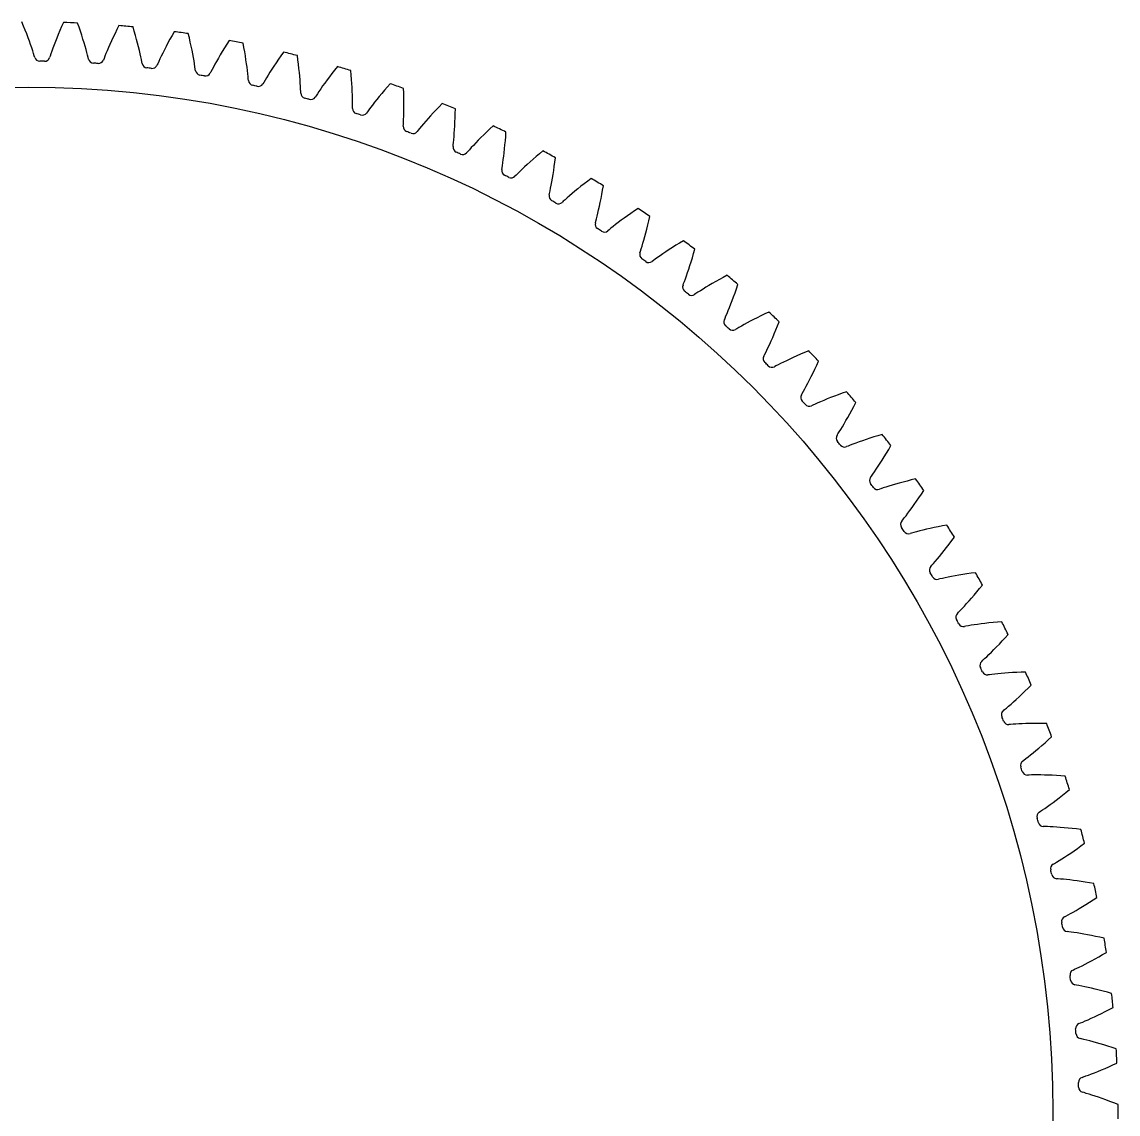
# Model space of a CAD drawing. Header units: millimetres. Extents: x -78 to 78, y -78 to 78.
# Drawn here: x -0.5 to 78.1, y -0.2 to 78.1 of the extents above; entities that cross this region are included whole.
import ezdxf

# ---------------------------------------------------------------- set-up
doc = ezdxf.new("R2010")
doc.units = ezdxf.units.MM

msp = doc.modelspace()

# ---------------------------------------------------------------- linework, layer by layer
at = {"layer": 'bore'}
msp.add_circle((0, 0), 73.4375, dxfattribs=at)
at = {"layer": 'thin_ring_external'}
for p, q in [((-0.367141, 77.827668), (-0.489249, 78.123468)), ((2.484256, 78.085492), (2.354633, 77.792907)), ((3.607265, 77.744892), (3.500419, 78.046542)), ((6.468107, 77.856787), (6.323714, 77.571202)), ((-0.252205, 77.540431), (-0.367141, 77.827668)), ((-0.144437, 77.262462), (-0.252205, 77.540431)), ((-0.043859, 76.994604), (-0.144437, 77.262462)), ((2.117567, 77.233574), (2.010181, 76.968371)), ((2.232398, 77.5087), (2.117567, 77.233574)), ((2.354633, 77.792907), (2.232398, 77.5087)), ((3.707385, 77.452162), (3.607265, 77.744892)), ((3.800819, 77.169053), (3.707385, 77.452162)), ((3.887588, 76.896409), (3.800819, 77.169053)), ((6.187127, 77.293606), (6.058397, 77.024703)), ((6.323714, 77.571202), (6.187127, 77.293606)), ((7.572259, 77.45929), (7.480956, 77.766001)), ((7.657302, 77.161829), (7.572259, 77.45929)), ((7.736159, 76.874318), (7.657302, 77.161829)), ((10.276297, 77.147122), (10.125713, 76.876863)), ((10.435084, 77.424961), (10.276297, 77.147122)), ((11.517499, 76.971604), (11.441976, 77.282578)), ((0.04947, 76.737894), (-0.043859, 76.994604)), ((0.135437, 76.493652), (0.04947, 76.737894)), ((0.213829, 76.263631), (0.135437, 76.493652)), ((0.284261, 76.05031), (0.213829, 76.263631)), ((1.81815, 76.472161), (1.733909, 76.244217)), ((1.910326, 76.714128), (1.81815, 76.472161)), ((2.010181, 76.968371), (1.910326, 76.714128)), ((3.967688, 76.635268), (3.887588, 76.896409)), ((4.041071, 76.386955), (3.967688, 76.635268)), ((4.107616, 76.153231), (4.041071, 76.386955)), ((5.720492, 76.279572), (5.624722, 76.056226)), ((5.824903, 76.516517), (5.720492, 76.279572)), ((5.93761, 76.765329), (5.824903, 76.516517)), ((6.058397, 77.024703), (5.93761, 76.765329)), ((7.808893, 76.597599), (7.736159, 76.874318)), ((7.875555, 76.332709), (7.808893, 76.597599)), ((7.936163, 76.080973), (7.875555, 76.332709)), ((9.849548, 76.362015), (9.724284, 76.119282)), ((9.983421, 76.614883), (9.849548, 76.362015)), ((10.125713, 76.876863), (9.983421, 76.614883)), ((11.587243, 76.670189), (11.517499, 76.971604)), ((11.651315, 76.379027), (11.587243, 76.670189)), ((11.709826, 76.098955), (11.651315, 76.379027)), ((14.037883, 76.259556), (13.8824, 76.005184)), ((14.20207, 76.521774), (14.037883, 76.259556)), ((14.374836, 76.791143), (14.20207, 76.521774)), ((15.432691, 76.283109), (15.373145, 76.597533)), ((15.486953, 75.978526), (15.432691, 76.283109)), ((0.345989, 75.857556), (0.284261, 76.05031)), ((0.397353, 75.692584), (0.345989, 75.857556)), ((0.433586, 75.579739), (0.397353, 75.692584)), ((1.535862, 75.678043), (1.496758, 75.56616)), ((1.591421, 75.84165), (1.535862, 75.678043)), ((1.658052, 76.032765), (1.591421, 75.84165)), ((1.733909, 76.244217), (1.658052, 76.032765)), ((4.167064, 75.936592), (4.107616, 76.153231)), ((4.21887, 75.740938), (4.167064, 75.936592)), ((4.261743, 75.573558), (4.21887, 75.740938)), ((4.292167, 75.45901), (4.261743, 75.573558)), ((5.398024, 75.500904), (5.353259, 75.391163)), ((5.461865, 75.66146), (5.398024, 75.500904)), ((5.538168, 75.848923), (5.461865, 75.66146)), ((5.624722, 76.056226), (5.538168, 75.848923)), ((7.990687, 75.844156), (7.936163, 76.080973)), ((8.038996, 75.624764), (7.990687, 75.844156)), ((8.080744, 75.42672), (8.038996, 75.624764)), ((9.500861, 75.669814), (9.403835, 75.4672)), ((9.607911, 75.887978), (9.500861, 75.669814)), ((9.724284, 76.119282), (9.607911, 75.887978)), ((11.762875, 75.831007), (11.709826, 76.098955)), ((11.810551, 75.576504), (11.762875, 75.831007)), ((11.852912, 75.337212), (11.810551, 75.576504)), ((13.598295, 75.523461), (13.470263, 75.298401)), ((13.73579, 75.759482), (13.598295, 75.523461)), ((13.8824, 76.005184), (13.73579, 75.759482)), ((15.536076, 75.684472), (15.486953, 75.978526)), ((15.580209, 75.401778), (15.536076, 75.684472)), ((18.090791, 75.69679), (17.91343, 75.443298)), ((18.277086, 75.956986), (18.090791, 75.69679)), ((19.307621, 75.3956), (19.264207, 75.712654)), ((8.115014, 75.25737), (8.080744, 75.42672)), ((8.13955, 75.141417), (8.115014, 75.25737)), ((9.246104, 75.126791), (9.195793, 75.019479)), ((9.31806, 75.283878), (9.246104, 75.126791)), ((9.403835, 75.4672), (9.31806, 75.283878)), ((11.889955, 75.11564), (11.852912, 75.337212)), ((11.921536, 74.915723), (11.889955, 75.11564)), ((11.947115, 74.744843), (11.921536, 74.915723)), ((11.965698, 74.62779), (11.947115, 74.744843)), ((13.149944, 74.709889), (13.070061, 74.556681)), ((13.244968, 74.888592), (13.149944, 74.709889)), ((13.352214, 75.085987), (13.244968, 74.888592)), ((13.470263, 75.298401), (13.352214, 75.085987)), ((15.619507, 75.13147), (15.580209, 75.401778)), ((15.654126, 74.874865), (15.619507, 75.13147)), ((15.684213, 74.633722), (15.654126, 74.874865)), ((17.436829, 74.730608), (17.297473, 74.512379)), ((17.586196, 74.9593), (17.436829, 74.730608)), ((17.745161, 75.197196), (17.586196, 74.9593)), ((17.91343, 75.443298), (17.745161, 75.197196)), ((19.34626, 75.088643), (19.307621, 75.3956)), ((19.380304, 74.792465), (19.34626, 75.088643)), ((19.409945, 74.507886), (19.380304, 74.792465)), ((22.131654, 74.924666), (21.932316, 74.674321)), ((13.070061, 74.556681), (13.014337, 74.452078)), ((15.709894, 74.410548), (15.684213, 74.633722)), ((15.731226, 74.209279), (15.709894, 74.410548)), ((15.748046, 74.037316), (15.731226, 74.209279)), ((15.760628, 73.919466), (15.748046, 74.037316)), ((16.947522, 73.94099), (16.85992, 73.792061)), ((17.051547, 74.114608), (16.947522, 73.94099)), ((17.168732, 74.30627), (17.051547, 74.114608)), ((17.297473, 74.512379), (17.168732, 74.30627)), ((19.43539, 74.235924), (19.409945, 74.507886)), ((19.456861, 73.977886), (19.43539, 74.235924)), ((19.474596, 73.735522), (19.456861, 73.977886)), ((21.390723, 73.963558), (21.229873, 73.742792)), ((21.561627, 74.193027), (21.390723, 73.963558)), ((21.742242, 74.430216), (21.561627, 74.193027)), ((21.932316, 74.674321), (21.742242, 74.430216)), ((23.132179, 74.311392), (23.105011, 74.630249)), ((23.155094, 74.002863), (23.132179, 74.311392)), ((23.173971, 73.705333), (23.155094, 74.002863)), ((16.85992, 73.792061), (16.798928, 73.69044)), ((19.488848, 73.511327), (19.474596, 73.735522)), ((19.499876, 73.309231), (19.488848, 73.511327)), ((19.507893, 73.136634), (19.499876, 73.309231)), ((19.514441, 73.018295), (19.507893, 73.136634)), ((20.81364, 73.147268), (20.700886, 72.979188)), ((20.940458, 73.332696), (20.81364, 73.147268)), ((21.079555, 73.531962), (20.940458, 73.332696)), ((21.229873, 73.742792), (21.079555, 73.531962)), ((23.189043, 73.419611), (23.173971, 73.705333)), ((23.200568, 73.146705), (23.189043, 73.419611)), ((23.208835, 72.887908), (23.200568, 73.146705)), ((25.514332, 73.222954), (25.321841, 72.995297)), ((25.716621, 73.457035), (25.514332, 73.222954)), ((25.928482, 73.696875), (25.716621, 73.457035)), ((26.896389, 73.033314), (26.885537, 73.353143)), ((20.605794, 72.834926), (20.539692, 72.736552)), ((20.700886, 72.979188), (20.605794, 72.834926)), ((23.214172, 72.644954), (23.208835, 72.887908)), ((23.216958, 72.420324), (23.214172, 72.644954)), ((23.217652, 72.217928), (23.216958, 72.420324)), ((24.806644, 72.359709), (24.657554, 72.167805)), ((24.967531, 72.562588), (24.806644, 72.359709)), ((25.139443, 72.774854), (24.967531, 72.562588)), ((25.321841, 72.995297), (25.139443, 72.774854)), ((26.90352, 72.724018), (26.896389, 73.033314)), ((26.90718, 72.425911), (26.90352, 72.724018)), ((26.907643, 72.139793), (26.90718, 72.425911)), ((23.216846, 72.045147), (23.217652, 72.217928)), ((23.217343, 71.926628), (23.216846, 72.045147)), ((24.297909, 71.687772), (24.226871, 71.592902)), ((24.400244, 71.826991), (24.297909, 71.687772)), ((24.521432, 71.989095), (24.400244, 71.826991)), ((24.657554, 72.167805), (24.521432, 71.989095)), ((26.893185, 71.364863), (26.900261, 71.607773)), ((26.900261, 71.607773), (26.905219, 71.866655)), ((26.905219, 71.866655), (26.907643, 72.139793)), ((29.015993, 71.60713), (28.822577, 71.396289)), ((29.219857, 71.824662), (29.015993, 71.60713)), ((29.433835, 72.048109), (29.219857, 71.824662)), ((29.657666, 72.276818), (29.433835, 72.048109)), ((30.581758, 71.255444), (30.590428, 71.564701)), ((30.590428, 71.564701), (30.595921, 71.884666)), ((26.859674, 70.647313), (26.865229, 70.765702)), ((26.865229, 70.765702), (26.874856, 70.938217)), ((26.874856, 70.938217), (26.884498, 71.140384)), ((26.884498, 71.140384), (26.893185, 71.364863)), ((28.31032, 70.814637), (28.165252, 70.64311)), ((28.469015, 70.998678), (28.31032, 70.814637)), ((28.640051, 71.193078), (28.469015, 70.998678)), ((28.822577, 71.396289), (28.640051, 71.193078)), ((30.556044, 70.671771), (30.570191, 70.957539)), ((30.570191, 70.957539), (30.581758, 71.255444)), ((27.926634, 70.353594), (27.850844, 70.262475)), ((28.035944, 70.487406), (27.926634, 70.353594)), ((28.165252, 70.64311), (28.035944, 70.487406)), ((30.502037, 69.89859), (30.521506, 70.140821)), ((30.521506, 70.140821), (30.539676, 70.399112)), ((30.539676, 70.399112), (30.556044, 70.671771)), ((32.634446, 70.032149), (32.430517, 69.831458)), ((32.849152, 70.238987), (32.634446, 70.032149)), ((33.07426, 70.451217), (32.849152, 70.238987)), ((33.309477, 70.668199), (33.07426, 70.451217)), ((34.204661, 69.909383), (34.226484, 70.228651)), ((30.431931, 69.183686), (30.443524, 69.301638)), ((30.443524, 69.301638), (30.461947, 69.473436)), ((30.461947, 69.473436), (30.481899, 69.674847)), ((30.481899, 69.674847), (30.502037, 69.89859)), ((31.889228, 69.276722), (31.735591, 69.112826)), ((32.057113, 69.45242), (31.889228, 69.276722)), ((32.237853, 69.637832), (32.057113, 69.45242)), ((32.430517, 69.831458), (32.237853, 69.637832)), ((34.124728, 69.019374), (34.153448, 69.304047)), ((34.153448, 69.304047), (34.180211, 69.600972)), ((34.180211, 69.600972), (34.204661, 69.909383)), ((31.482502, 68.835871), (31.402158, 68.748741)), ((31.598501, 68.963927), (31.482502, 68.835871)), ((31.735591, 69.112826), (31.598501, 68.963927)), ((34.031312, 68.249959), (34.063125, 68.49088)), ((34.063125, 68.49088), (34.09446, 68.747907)), ((34.09446, 68.747907), (34.124728, 69.019374)), ((36.392746, 68.470067), (36.167759, 68.274462)), ((36.628397, 68.670526), (36.392746, 68.470067)), ((36.874387, 68.875215), (36.628397, 68.670526)), ((33.924794, 67.539568), (33.942395, 67.656773)), ((33.942395, 67.656773), (33.969566, 67.827407)), ((33.969566, 67.827407), (33.999776, 68.027536)), ((33.999776, 68.027536), (34.031312, 68.249959)), ((35.561579, 67.724968), (35.384941, 67.558071)), ((35.751549, 67.90091), (35.561579, 67.724968)), ((35.953849, 68.084446), (35.751549, 67.90091)), ((36.167759, 68.274462), (35.953849, 68.084446)), ((37.647603, 67.469749), (37.689491, 67.76492)), ((37.689491, 67.76492), (37.729657, 68.07168)), ((37.729657, 68.07168), (37.767754, 68.389417)), ((34.956235, 67.138564), (34.871547, 67.055649)), ((35.078622, 67.26053), (34.956235, 67.138564)), ((35.223135, 67.402234), (35.078622, 67.26053)), ((35.384941, 67.558071), (35.223135, 67.402234)), ((37.515876, 66.662254), (37.560294, 66.917346)), ((37.560294, 66.917346), (37.604384, 67.186913)), ((37.604384, 67.186913), (37.647603, 67.469749)), ((40.343095, 66.902543), (40.086975, 66.710682)), ((37.388563, 66.004424), (37.428951, 66.202749)), ((37.428951, 66.202749), (37.471803, 66.423272)), ((37.471803, 66.423272), (37.515876, 66.662254)), ((39.383381, 66.159809), (39.171974, 65.986842)), ((39.606715, 66.338655), (39.383381, 66.159809)), ((39.841396, 66.522517), (39.606715, 66.338655)), ((40.086975, 66.710682), (39.841396, 66.522517)), ((41.100445, 65.752077), (41.156222, 66.056386)), ((41.156222, 66.056386), (41.210493, 66.371763)), ((37.329152, 65.719246), (37.352714, 65.8354)), ((37.352714, 65.8354), (37.388563, 66.004424)), ((38.338772, 65.266099), (38.249961, 65.187617)), ((38.467226, 65.381657), (38.338772, 65.266099)), ((38.618787, 65.515797), (38.467226, 65.381657)), ((38.788339, 65.66317), (38.618787, 65.515797)), ((38.973268, 65.820829), (38.788339, 65.66317)), ((39.171974, 65.986842), (38.973268, 65.820829)), ((40.985935, 65.179169), (41.043539, 65.459429)), ((41.043539, 65.459429), (41.100445, 65.752077)), ((40.814535, 64.423294), (40.870753, 64.659714)), ((40.870753, 64.659714), (40.928138, 64.912205)), ((40.928138, 64.912205), (40.985935, 65.179169)), ((43.440971, 64.576797), (43.186105, 64.401417)), ((43.706554, 64.75533), (43.440971, 64.576797)), ((40.636122, 63.727471), (40.665584, 63.84227)), ((40.665584, 63.84227), (40.710016, 64.009243)), ((40.710016, 64.009243), (40.760479, 64.205247)), ((40.760479, 64.205247), (40.814535, 64.423294)), ((42.28328, 63.744971), (42.090542, 63.59696)), ((42.490204, 63.900621), (42.28328, 63.744971)), ((42.710167, 64.062568), (42.490204, 63.900621)), ((42.942341, 64.229777), (42.710167, 64.062568)), ((43.186105, 64.401417), (42.942341, 64.229777)), ((44.404172, 63.567694), (44.475414, 63.868758)), ((44.475414, 63.868758), (44.545717, 64.180953)), ((41.621287, 63.223363), (41.528584, 63.149518)), ((41.755474, 63.332211), (41.621287, 63.223363)), ((41.913686, 63.458438), (41.755474, 63.332211)), ((42.090542, 63.59696), (41.913686, 63.458438)), ((44.189206, 62.737716), (44.260559, 63.00138)), ((44.260559, 63.00138), (44.332397, 63.278334)), ((44.332397, 63.278334), (44.404172, 63.567694)), ((43.985668, 62.040241), (44.050787, 62.255243)), ((44.050787, 62.255243), (44.119003, 62.488484)), ((44.119003, 62.488484), (44.189206, 62.737716)), ((46.418145, 62.112301), (46.165936, 61.953332)), ((46.681635, 62.274438), (46.418145, 62.112301)), ((46.955987, 62.439178), (46.681635, 62.274438)), ((43.837077, 61.569437), (43.872362, 61.682582)), ((43.872362, 61.682582), (43.925262, 61.847069)), ((43.925262, 61.847069), (43.985668, 62.040241)), ((45.282936, 61.364833), (45.099238, 61.235522)), ((45.48298, 61.50281), (45.282936, 61.364833)), ((45.697582, 61.647692), (45.48298, 61.50281)), ((45.925527, 61.798196), (45.697582, 61.647692)), ((46.165936, 61.953332), (45.925527, 61.798196)), ((47.592053, 61.21747), (47.678575, 61.514504)), ((47.678575, 61.514504), (47.764728, 61.822701)), ((44.795217, 61.015684), (44.698865, 60.946668)), ((44.934787, 61.117538), (44.795217, 61.015684)), ((45.099238, 61.235522), (44.934787, 61.117538)), ((47.334988, 60.399551), (47.419711, 60.659228)), ((47.419711, 60.659228), (47.505597, 60.932152)), ((47.505597, 60.932152), (47.592053, 61.21747)), ((47.096102, 59.713378), (47.172115, 59.924775)), ((47.172115, 59.924775), (47.252152, 60.154229)), ((47.252152, 60.154229), (47.334988, 60.399551)), ((49.800511, 59.809613), (49.529087, 59.661141)), ((50.082917, 59.960129), (49.800511, 59.809613)), ((46.923666, 59.250776), (46.964683, 59.361972)), ((46.964683, 59.361972), (47.025912, 59.523543)), ((47.025912, 59.523543), (47.096102, 59.713378)), ((48.357192, 58.972613), (48.167131, 58.85285)), ((48.56402, 59.100195), (48.357192, 58.972613)), ((48.785739, 59.23393), (48.56402, 59.100195)), ((49.021072, 59.372599), (48.785739, 59.23393)), ((49.269089, 59.515257), (49.021072, 59.372599)), ((49.529087, 59.661141), (49.269089, 59.515257)), ((50.655772, 58.707537), (50.757348, 58.999765)), ((50.757348, 58.999765), (50.859125, 59.303162)), ((47.852281, 58.648822), (47.752531, 58.584816)), ((47.99687, 58.743417), (47.852281, 58.648822)), ((48.167131, 58.85285), (47.99687, 58.743417)), ((50.455151, 58.158823), (50.554861, 58.427006)), ((50.554861, 58.427006), (50.655772, 58.707537)), ((50.083669, 57.230731), (50.170376, 57.43797)), ((50.170376, 57.43797), (50.262024, 57.663039)), ((50.262024, 57.663039), (50.35728, 57.90381)), ((50.35728, 57.90381), (50.455151, 58.158823)), ((49.887836, 56.777537), (49.934477, 56.886493)), ((49.934477, 56.886493), (50.003877, 57.044727)), ((50.003877, 57.044727), (50.083669, 57.230731)), ((51.746621, 56.665634), (51.518362, 56.543395)), ((51.988727, 56.792106), (51.746621, 56.665634)), ((52.243705, 56.921914), (51.988727, 56.792106)), ((52.510812, 57.054331), (52.243705, 56.921914)), ((52.789463, 57.188751), (52.510812, 57.054331)), ((53.079186, 57.324651), (52.789463, 57.188751)), ((53.703701, 56.331103), (53.820837, 56.628907)), ((50.784504, 56.128952), (50.681616, 56.070123)), ((50.933735, 56.216041), (50.784504, 56.128952)), ((51.109361, 56.316637), (50.933735, 56.216041)), ((51.305289, 56.426539), (51.109361, 56.316637)), ((51.518362, 56.543395), (51.305289, 56.426539)), ((53.472233, 55.76943), (53.587336, 56.044442)), ((53.587336, 56.044442), (53.703701, 56.331103)), ((53.14077, 55.021412), (53.248194, 55.257006)), ((53.248194, 55.257006), (53.358959, 55.506688)), ((53.358959, 55.506688), (53.472233, 55.76943)), ((52.721855, 54.156171), (52.773999, 54.262604)), ((52.773999, 54.262604), (52.851388, 54.417087)), ((52.851388, 54.417087), (52.940573, 54.598775)), ((52.940573, 54.598775), (53.037748, 54.801317)), ((53.037748, 54.801317), (53.14077, 55.021412)), ((55.355543, 54.298674), (55.082023, 54.180068)), ((55.640694, 54.41869), (55.355543, 54.298674)), ((55.936978, 54.539619), (55.640694, 54.41869)), ((53.584236, 53.462648), (53.478478, 53.40915)), ((53.737719, 53.542003), (53.584236, 53.462648)), ((53.918253, 53.633501), (53.737719, 53.542003)), ((54.119537, 53.733256), (53.918253, 53.633501)), ((54.338299, 53.839079), (54.119537, 53.733256)), ((54.572501, 53.949504), (54.338299, 53.839079)), ((54.820749, 54.063448), (54.572501, 53.949504)), ((55.082023, 54.180068), (54.820749, 54.063448)), ((56.379097, 53.235134), (56.509947, 53.515479)), ((56.509947, 53.515479), (56.642136, 53.806914)), ((56.000191, 52.466041), (56.12356, 52.709743)), ((56.12356, 52.709743), (56.250101, 52.966358)), ((56.250101, 52.966358), (56.379097, 53.235134)), ((55.65936, 51.824377), (55.766751, 52.021693)), ((55.766751, 52.021693), (55.880876, 52.23624)), ((55.880876, 52.23624), (56.000191, 52.466041)), ((55.418329, 51.393518), (55.475839, 51.49715)), ((55.475839, 51.49715), (55.561015, 51.64748)), ((55.561015, 51.64748), (55.65936, 51.824377)), ((57.509751, 51.193746), (57.256008, 51.092625)), ((57.776638, 51.296872), (57.509751, 51.193746)), ((58.055857, 51.401358), (57.776638, 51.296872)), ((58.346765, 51.506657), (58.055857, 51.401358)), ((58.648837, 51.6123), (58.346765, 51.506657)), ((56.244173, 50.656866), (56.135821, 50.608838)), ((56.401508, 50.728281), (56.244173, 50.656866)), ((56.586478, 50.810441), (56.401508, 50.728281)), ((56.792593, 50.899788), (56.586478, 50.810441)), ((57.016473, 50.994303), (56.792593, 50.899788)), ((57.256008, 51.092625), (57.016473, 50.994303)), ((59.023772, 50.286942), (59.168765, 50.56024)), ((59.168765, 50.56024), (59.315663, 50.844545)), ((58.475196, 49.31479), (58.606089, 49.5382)), ((58.606089, 49.5382), (58.741741, 49.775284)), ((58.741741, 49.775284), (58.88122, 50.025103)), ((58.88122, 50.025103), (59.023772, 50.286942)), ((58.032949, 48.597345), (58.12569, 48.74313)), ((58.12569, 48.74313), (58.232939, 48.914775)), ((58.232939, 48.914775), (58.350265, 49.10635)), ((58.350265, 49.10635), (58.475196, 49.31479)), ((57.970222, 48.496785), (58.032949, 48.597345)), ((59.545897, 48.016489), (59.317484, 47.933529)), ((59.790141, 48.102452), (59.545897, 48.016489)), ((60.048715, 48.190484), (59.790141, 48.102452)), ((60.32052, 48.279849), (60.048715, 48.190484)), ((60.60471, 48.369941), (60.32052, 48.279849)), ((60.900615, 48.460249), (60.60471, 48.369941)), ((61.207688, 48.550331), (60.900615, 48.460249)), ((58.757376, 47.718926), (58.646713, 47.676493)), ((58.918151, 47.782215), (58.757376, 47.718926)), ((59.107075, 47.854823), (58.918151, 47.782215)), ((59.317484, 47.933529), (59.107075, 47.854823)), ((61.358724, 46.953338), (61.51446, 47.207556)), ((61.51446, 47.207556), (61.673219, 47.473095)), ((61.673219, 47.473095), (61.834442, 47.749528)), ((60.916961, 46.264684), (61.05909, 46.481118)), ((61.05909, 46.481118), (61.206671, 46.710967)), ((61.206671, 46.710967), (61.358724, 46.953338)), ((60.438658, 45.570756), (60.538721, 45.711616)), ((60.538721, 45.711616), (60.654595, 45.87756)), ((60.654595, 45.87756), (60.78155, 46.062894)), ((60.78155, 46.062894), (60.916961, 46.264684)), ((60.370878, 45.47353), (60.438658, 45.570756)), ((61.687622, 44.842216), (61.473469, 44.774357)), ((61.919974, 44.913406), (61.687622, 44.842216)), ((62.168288, 44.986785), (61.919974, 44.913406)), ((62.43102, 45.061499), (62.168288, 44.986785)), ((62.707033, 45.136869), (62.43102, 45.061499)), ((62.995453, 45.212333), (62.707033, 45.136869)), ((63.295583, 45.287414), (62.995453, 45.212333)), ((63.606854, 45.361699), (63.295583, 45.287414)), ((61.117287, 44.656493), (61.004601, 44.619766)), ((61.281084, 44.71149), (61.117287, 44.656493)), ((61.473469, 44.774357), (61.281084, 44.71149)), ((63.844663, 44.005012), (64.016774, 44.262098)), ((64.016774, 44.262098), (64.191902, 44.529938)), ((63.199801, 43.093878), (63.352796, 43.302773)), ((63.352796, 43.302773), (63.51192, 43.524786)), ((63.51192, 43.524786), (63.676151, 43.759077)), ((63.676151, 43.759077), (63.844663, 44.005012)), ((62.686689, 42.425278), (62.793814, 42.560844)), ((62.793814, 42.560844), (62.91801, 42.720655)), ((62.91801, 42.720655), (63.054263, 42.899266)), ((63.054263, 42.899266), (63.199801, 43.093878)), ((62.614033, 42.33164), (62.686689, 42.425278)), ((64.132508, 41.693148), (63.896824, 41.633915)), ((64.384245, 41.753753), (64.132508, 41.693148)), ((64.650449, 41.814954), (64.384245, 41.753753)), ((64.929951, 41.876132), (64.650449, 41.814954)), ((65.221848, 41.936771), (64.929951, 41.876132)), ((65.52542, 41.996429), (65.221848, 41.936771)), ((65.840078, 42.054723), (65.52542, 41.996429)), ((63.31775, 41.477556), (63.203336, 41.446631)), ((63.484142, 41.524117), (63.31775, 41.477556)), ((63.679486, 41.577079), (63.484142, 41.524117)), ((63.896824, 41.633915), (63.679486, 41.577079)), ((66.008304, 40.687664), (66.193317, 40.935626)), ((66.193317, 40.935626), (66.381892, 41.194175)), ((65.481221, 40.011455), (65.651474, 40.225054)), ((65.651474, 40.225054), (65.827453, 40.450654)), ((65.827453, 40.450654), (66.008304, 40.687664)), ((64.885085, 39.299037), (65.017279, 39.452298)), ((65.017279, 39.452298), (65.162474, 39.623718)), ((65.162474, 39.623718), (65.317759, 39.810645)), ((65.317759, 39.810645), (65.481221, 40.011455)), ((64.693836, 39.079311), (64.771177, 39.169117)), ((64.771177, 39.169117), (64.885085, 39.299037)), ((67.278086, 38.5518), (66.983474, 38.506145)), ((67.584308, 38.59588), (67.278086, 38.5518)), ((67.901533, 38.638032), (67.584308, 38.59588)), ((65.353024, 38.190409), (65.237181, 38.165366)), ((65.521576, 38.228414), (65.353024, 38.190409)), ((65.71937, 38.271332), (65.521576, 38.228414)), ((65.939327, 38.316997), (65.71937, 38.271332)), ((66.177727, 38.364118), (65.939327, 38.316997)), ((66.432231, 38.41179), (66.177727, 38.364118)), ((66.701213, 38.459319), (66.432231, 38.41179)), ((66.983474, 38.506145), (66.701213, 38.459319)), ((68.197169, 37.502357), (68.3987, 37.750941)), ((67.619751, 36.820379), (67.807019, 37.036699)), ((67.807019, 37.036699), (67.999736, 37.264166)), ((67.999736, 37.264166), (68.197169, 37.502357)), ((66.946926, 36.081014), (67.100684, 36.244796)), ((67.100684, 36.244796), (67.265311, 36.423551)), ((67.265311, 36.423551), (67.438813, 36.615753)), ((67.438813, 36.615753), (67.619751, 36.820379)), ((66.604859, 35.725028), (66.686685, 35.810768)), ((66.686685, 35.810768), (66.807078, 35.934702)), ((66.807078, 35.934702), (66.946926, 36.081014)), ((67.2178, 34.803628), (67.100829, 34.784532)), ((67.388073, 34.832976), (67.2178, 34.803628)), ((67.5878, 34.865739), (67.388073, 34.832976)), ((67.809801, 34.900113), (67.5878, 34.865739)), ((68.050297, 34.935), (67.809801, 34.900113)), ((68.306902, 34.969614), (68.050297, 34.935)), ((68.577961, 35.003347), (68.306902, 34.969614)), ((68.862244, 35.0357), (68.577961, 35.003347)), ((69.158803, 35.066253), (68.862244, 35.0357)), ((69.466877, 35.094639), (69.158803, 35.066253)), ((69.78584, 35.120538), (69.466877, 35.094639)), ((69.813765, 33.74345), (70.023102, 33.97125)), ((70.023102, 33.97125), (70.237063, 34.209218)), ((69.037376, 32.941431), (69.220465, 33.124524)), ((69.220465, 33.124524), (69.411615, 33.319645)), ((69.411615, 33.319645), (69.609685, 33.52612)), ((69.609685, 33.52612), (69.813765, 33.74345)), ((68.342118, 32.277543), (68.428216, 32.358993)), ((68.428216, 32.358993), (68.55478, 32.476618)), ((68.55478, 32.476618), (68.701915, 32.615598)), ((68.701915, 32.615598), (68.863836, 32.771316)), ((68.863836, 32.771316), (69.037376, 32.941431)), ((70.275796, 31.456056), (70.003369, 31.436208)), ((70.561361, 31.473851), (70.275796, 31.456056)), ((70.859093, 31.489221), (70.561361, 31.473851)), ((71.168214, 31.50184), (70.859093, 31.489221)), ((71.488084, 31.511419), (71.168214, 31.50184)), ((68.907212, 31.326048), (68.789418, 31.31295)), ((69.078761, 31.346664), (68.907212, 31.326048)), ((69.279901, 31.369186), (69.078761, 31.346664)), ((69.503368, 31.392179), (69.279901, 31.369186)), ((69.745331, 31.414741), (69.503368, 31.392179)), ((70.003369, 31.436208), (69.745331, 31.414741)), ((71.022392, 29.731983), (71.230747, 29.928075)), ((71.230747, 29.928075), (71.445657, 30.134701)), ((71.445657, 30.134701), (71.666353, 30.351515)), ((71.666353, 30.351515), (71.892186, 30.578248)), ((70.277669, 29.065092), (70.44733, 29.21234)), ((70.44733, 29.21234), (70.629329, 29.373372)), ((70.629329, 29.373372), (70.821529, 29.546877)), ((70.821529, 29.546877), (71.022392, 29.731983)), ((69.90108, 28.74585), (69.991224, 28.822798)), ((69.991224, 28.822798), (70.123629, 28.933807)), ((70.123629, 28.933807), (70.277669, 29.065092)), ((70.416853, 27.766742), (70.298544, 27.759675)), ((70.589231, 27.778571), (70.416853, 27.766742)), ((70.791258, 27.790793), (70.589231, 27.778571)), ((71.015608, 27.802347), (70.791258, 27.790793)), ((71.258408, 27.812524), (71.015608, 27.802347)), ((71.517205, 27.820787), (71.258408, 27.812524)), ((71.79029, 27.826699), (71.517205, 27.820787)), ((72.076391, 27.82989), (71.79029, 27.826699)), ((72.37452, 27.830038), (72.076391, 27.82989)), ((72.683882, 27.826857), (72.37452, 27.830038)), ((73.003823, 27.82009), (72.683882, 27.826857)), ((73.122635, 26.652597), (73.35975, 26.867503)), ((72.237827, 25.892145), (72.44788, 26.066754)), ((72.44788, 26.066754), (72.665976, 26.251952)), ((72.665976, 26.251952), (72.891156, 26.447334)), ((72.891156, 26.447334), (73.122635, 26.652597)), ((71.277678, 25.139162), (71.371634, 25.211406)), ((71.371634, 25.211406), (71.509534, 25.31551)), ((71.509534, 25.31551), (71.670077, 25.438759)), ((71.670077, 25.438759), (71.847035, 25.577151)), ((71.847035, 25.577151), (72.037019, 25.72868)), ((72.037019, 25.72868), (72.237827, 25.892145)), ((71.742785, 24.134995), (71.624269, 24.133979)), ((71.915542, 24.138007), (71.742785, 24.134995)), ((72.117929, 24.139898), (71.915542, 24.138007)), ((72.342577, 24.139981), (72.117929, 24.139898)), ((72.585579, 24.137747), (72.342577, 24.139981)), ((72.844461, 24.132786), (72.585579, 24.137747)), ((73.117492, 24.124746), (72.844461, 24.132786)), ((73.403382, 24.113324), (73.117492, 24.124746)), ((73.70113, 24.098249), (73.403382, 24.113324)), ((74.009926, 24.079276), (73.70113, 24.098249)), ((74.329104, 24.056182), (74.009926, 24.079276)), ((74.14649, 22.69097), (74.388148, 22.884145)), ((74.388148, 22.884145), (74.635927, 23.086664)), ((73.059299, 21.875235), (73.256773, 22.016866)), ((73.256773, 22.016866), (73.465665, 22.169864)), ((73.465665, 22.169864), (73.68436, 22.333519)), ((73.68436, 22.333519), (73.911627, 22.50734)), ((73.911627, 22.50734), (74.14649, 22.69097)), ((72.468321, 21.466889), (72.565843, 21.534242)), ((72.565843, 21.534242), (72.708879, 21.631168)), ((72.708879, 21.631168), (72.875506, 21.746059)), ((72.875506, 21.746059), (73.059299, 21.875235)), ((72.881547, 20.440283), (72.763135, 20.44532)), ((73.054233, 20.434471), (72.881547, 20.440283)), ((73.256453, 20.426025), (73.054233, 20.434471)), ((73.480812, 20.414637), (73.256453, 20.426025)), ((73.723383, 20.399998), (73.480812, 20.414637)), ((73.981674, 20.381824), (73.723383, 20.399998)), ((74.253938, 20.359854), (73.981674, 20.381824)), ((74.538873, 20.33385), (74.253938, 20.359854)), ((74.835462, 20.303591), (74.538873, 20.33385)), ((75.142886, 20.268875), (74.835462, 20.303591)), ((75.460469, 20.229513), (75.142886, 20.268875)), ((74.964452, 18.704009), (75.208385, 18.875407)), ((75.208385, 18.875407), (75.459591, 19.055991)), ((75.459591, 19.055991), (75.717387, 19.245594)), ((73.89081, 17.996626), (74.08096, 18.116249)), ((74.08096, 18.116249), (74.285408, 18.247612)), ((74.285408, 18.247612), (74.50184, 18.389744)), ((74.50184, 18.389744), (74.728606, 18.542019)), ((74.728606, 18.542019), (74.964452, 18.704009)), ((73.469902, 17.738611), (73.570736, 17.800896)), ((73.570736, 17.800896), (73.718535, 17.890393)), ((73.718535, 17.890393), (73.89081, 17.996626)), ((73.830171, 16.692245), (73.71217, 16.703321)), ((74.002334, 16.677622), (73.830171, 16.692245)), ((74.203859, 16.658862), (74.002334, 16.677622)), ((74.427344, 16.636033), (74.203859, 16.658862)), ((74.668851, 16.609028), (74.427344, 16.636033)), ((74.925877, 16.577689), (74.668851, 16.609028)), ((75.196664, 16.541846), (74.925877, 16.577689)), ((75.479899, 16.501326), (75.196664, 16.541846)), ((75.774556, 16.455963), (75.479899, 16.501326)), ((76.079808, 16.405595), (75.774556, 16.455963)), ((76.394966, 16.350069), (76.079808, 16.405595)), ((75.821703, 14.851881), (76.074069, 15.0106)), ((76.074069, 15.0106), (76.334169, 15.178122)), ((76.334169, 15.178122), (76.60131, 15.354314)), ((74.535867, 14.102944), (74.713343, 14.200242)), ((74.713343, 14.200242), (74.909352, 14.31)), ((74.909352, 14.31), (75.120241, 14.430752)), ((75.120241, 14.430752), (75.343648, 14.561647)), ((75.343648, 14.561647), (75.577893, 14.702145)), ((75.577893, 14.702145), (75.821703, 14.851881)), ((74.279809, 13.964055), (74.383692, 14.021111)), ((74.383692, 14.021111), (74.535867, 14.102944)), ((74.586179, 12.900659), (74.468898, 12.917745)), ((74.757372, 12.877264), (74.586179, 12.900659)), ((74.957676, 12.848239), (74.757372, 12.877264)), ((75.179703, 12.814028), (74.957676, 12.848239)), ((75.419517, 12.774727), (75.179703, 12.814028)), ((75.674607, 12.730305), (75.419517, 12.774727)), ((75.943211, 12.680682), (75.674607, 12.730305)), ((76.224008, 12.625753), (75.943211, 12.680682)), ((76.515964, 12.565403), (76.224008, 12.625753)), ((76.818245, 12.499515), (76.515964, 12.565403)), ((77.130158, 12.427969), (76.818245, 12.499515)), ((76.481144, 10.961006), (76.741285, 11.106632)), ((76.741285, 11.106632), (77.009599, 11.260655)), ((77.009599, 11.260655), (77.285388, 11.422977)), ((75.002589, 10.204745), (75.158744, 10.278702)), ((75.158744, 10.278702), (75.340956, 10.366811)), ((75.340956, 10.366811), (75.542314, 10.466417)), ((75.542314, 10.466417), (75.759093, 10.576244)), ((75.759093, 10.576244), (75.988893, 10.695561)), ((75.988893, 10.695561), (76.230006, 10.823915)), ((76.230006, 10.823915), (76.481144, 10.961006)), ((74.895928, 10.153069), (75.002589, 10.204745)), ((75.147601, 9.075416), (75.031345, 9.098469)), ((75.317376, 9.043311), (75.147601, 9.075416)), ((75.515937, 9.004095), (75.317376, 9.043311)), ((75.735927, 8.958593), (75.515937, 9.004095)), ((75.973421, 8.907097), (75.735927, 8.958593)), ((76.225911, 8.849708), (75.973421, 8.907097)), ((76.491631, 8.786435), (76.225911, 8.849708)), ((76.769256, 8.71724), (76.491631, 8.786435)), ((77.05775, 8.642062), (76.769256, 8.71724)), ((77.356273, 8.560825), (77.05775, 8.642062)), ((77.664125, 8.473445), (77.356273, 8.560825)), ((76.941054, 7.041536), (77.208292, 7.173689)), ((77.208292, 7.173689), (77.48412, 7.31381)), ((77.48412, 7.31381), (77.767838, 7.461838)), ((75.316653, 6.315594), (75.425812, 6.361757)), ((75.425812, 6.361757), (75.585541, 6.427644)), ((75.585541, 6.427644), (75.772014, 6.506334)), ((75.772014, 6.506334), (75.978195, 6.595529)), ((75.978195, 6.595529), (76.200299, 6.694143)), ((76.200299, 6.694143), (76.435891, 6.801571)), ((76.435891, 6.801571), (76.683244, 6.917446)), ((76.683244, 6.917446), (76.941054, 7.041536)), ((75.512972, 5.226496), (75.398044, 5.255455)), ((75.680885, 5.185764), (75.512972, 5.226496)), ((75.877185, 5.136461), (75.680885, 5.185764)), ((76.094565, 5.079785), (75.877185, 5.136461)), ((76.32912, 5.01623), (76.094565, 5.079785)), ((76.57835, 4.946024), (76.32912, 5.01623)), ((76.840492, 4.869265), (76.57835, 4.946024)), ((77.114223, 4.785985), (76.840492, 4.869265)), ((77.398502, 4.696174), (77.114223, 4.785985)), ((77.692487, 4.5998), (77.398502, 4.696174)), ((77.995476, 4.496816), (77.692487, 4.5998)), ((77.200234, 3.103694), (77.473871, 3.22203)), ((77.473871, 3.22203), (77.756494, 3.347884)), ((77.756494, 3.347884), (78.0474, 3.481233)), ((75.540884, 2.461643), (75.652259, 2.502172)), ((75.652259, 2.502172), (75.815143, 2.559816)), ((75.815143, 2.559816), (76.005391, 2.628883)), ((76.005391, 2.628883), (76.215857, 2.707433)), ((76.215857, 2.707433), (76.442707, 2.794578)), ((76.442707, 2.794578), (76.683477, 2.889837)), ((76.683477, 2.889837), (76.936424, 2.992931)), ((76.936424, 2.992931), (77.200234, 3.103694)), ((75.681337, 1.363941), (75.568038, 1.398731)), ((75.846952, 1.314689), (75.681337, 1.363941)), ((76.040478, 1.255427), (75.846952, 1.314689)), ((76.254681, 1.187725), (76.040478, 1.255427)), ((76.485685, 1.112277), (76.254681, 1.187725)), ((76.731005, 1.029436), (76.485685, 1.112277)), ((76.988886, 0.939393), (76.731005, 1.029436)), ((77.258007, 0.842244), (76.988886, 0.939393)), ((77.537329, 0.738035), (77.258007, 0.842244)), ((77.82601, 0.626776), (77.537329, 0.738035)), ((78.123345, 0.508455), (77.82601, 0.626776))]:
    msp.add_line(p, q, dxfattribs=at)
for centre, radius, start, end in [((0, 0), 78.125, 87.431982, 88.177774), ((0, 0), 78.125, 84.505153, 85.250945), ((0, 0), 78.125, 81.578323, 82.324116), ((0, 0), 78.125, 78.651494, 79.397286), ((0.793992, 75.683335), 0.375, 196.036973, 269.398933), ((1.139115, 75.678928), 0.375, 269.137652, 342.499612), ((0, 0), 78.125, 75.724665, 76.470457), ((0, 0), 75.3125, 89.137652, 89.398933), ((4.657393, 75.544069), 0.375, 193.110144, 266.472104), ((0, 0), 75.3125, 86.210823, 86.472104), ((5.00184, 75.522045), 0.375, 266.210823, 339.572783), ((8.508642, 75.207717), 0.375, 190.183314, 263.545275), ((0, 0), 75.3125, 83.283994, 83.545275), ((8.851516, 75.168134), 0.375, 263.283994, 336.645954), ((0, 0), 78.125, 72.797835, 73.543628), ((12.337694, 74.675156), 0.375, 187.256485, 260.618445), ((0, 0), 75.3125, 80.357164, 80.618445), ((12.678099, 74.618117), 0.375, 260.357164, 333.719125), ((16.134558, 73.947777), 0.375, 184.329656, 257.691616), ((0, 0), 75.3125, 77.430335, 77.691616), ((16.471607, 73.873431), 0.375, 257.430335, 330.792295), ((0, 0), 78.125, 69.871006, 70.616799), ((19.889329, 73.027476), 0.375, 181.402827, 254.764787), ((0, 0), 75.3125, 74.503506, 74.764787), ((20.222142, 72.936017), 0.375, 254.503506, 327.865466), ((23.592211, 71.916655), 0.375, 178.475997, 251.837958), ((0, 0), 75.3125, 71.576677, 71.837958), ((23.919919, 71.808322), 0.375, 251.576677, 324.938637), ((0, 0), 78.125, 66.944177, 67.689969), ((27.233543, 70.618211), 0.375, 175.549168, 248.911128), ((0, 0), 75.3125, 68.649847, 68.911128), ((27.555293, 70.493287), 0.375, 248.649847, 322.011807), ((0, 0), 78.125, 64.017348, 64.76314), ((30.803826, 69.135533), 0.375, 172.622339, 245.984299), ((0, 0), 75.3125, 65.723018, 65.984299), ((31.118778, 68.994343), 0.375, 245.723018, 319.084978), ((0, 0), 78.125, 61.090518, 61.836311), ((34.293746, 67.472488), 0.375, 169.69551, 243.05747), ((0, 0), 75.3125, 62.796189, 63.05747), ((34.601077, 67.3154), 0.375, 242.796189, 316.158149), ((0, 0), 78.125, 58.163689, 58.909482), ((37.694197, 65.633415), 0.375, 166.76868, 240.13064), ((0, 0), 75.3125, 59.86936, 60.13064), ((37.993106, 65.46084), 0.375, 239.86936, 313.23132), ((0, 0), 78.125, 55.23686, 55.982652), ((40.996308, 63.623112), 0.375, 163.841851, 237.203811), ((0, 0), 75.3125, 56.94253, 57.203811), ((41.286016, 63.435499), 0.375, 236.94253, 310.30449), ((0, 0), 78.125, 52.310031, 53.055823), ((44.191465, 61.446823), 0.375, 160.915022, 234.276982), ((0, 0), 75.3125, 54.015701, 54.276982), ((44.471215, 61.244663), 0.375, 234.015701, 307.377661), ((0, 0), 78.125, 49.383201, 50.128994), ((47.271331, 59.110227), 0.375, 157.988193, 231.350153), ((0, 0), 75.3125, 51.088872, 51.350153), ((47.540393, 58.894046), 0.375, 231.088872, 304.450832), ((50.227871, 56.619419), 0.375, 155.061363, 228.423323), ((0, 0), 78.125, 46.456372, 47.202165), ((0, 0), 75.3125, 48.162042, 48.423323), ((50.485545, 56.389781), 0.375, 228.162042, 301.524003), ((0, 0), 78.125, 43.529543, 44.275335), ((53.053373, 53.980897), 0.375, 152.134534, 225.496494), ((0, 0), 75.3125, 45.235213, 45.496494), ((53.298985, 53.738402), 0.375, 225.235213, 298.597173), ((55.740465, 51.201545), 0.375, 149.207705, 222.569665), ((0, 0), 78.125, 40.602714, 41.348506), ((0, 0), 75.3125, 42.308384, 42.569665), ((55.973374, 50.946826), 0.375, 222.308384, 295.670344), ((58.282136, 48.288615), 0.375, 146.280875, 219.642836), ((0, 0), 75.3125, 39.381555, 39.642836), ((0, 0), 78.125, 37.675884, 38.421677), ((58.501735, 48.022335), 0.375, 219.381555, 292.743515), ((60.671755, 45.249704), 0.375, 143.354046, 216.716006), ((0, 0), 75.3125, 36.454725, 36.716006), ((0, 0), 78.125, 34.749055, 35.494847), ((60.877472, 44.972559), 0.375, 216.454725, 289.816686), ((62.903089, 42.092743), 0.375, 140.427217, 213.789177), ((0, 0), 75.3125, 33.527896, 33.789177), ((0, 0), 78.125, 31.822226, 32.568018), ((63.094386, 41.805455), 0.375, 213.527896, 286.889856), ((64.970316, 38.825966), 0.375, 137.500388, 210.862348), ((0, 0), 75.3125, 30.601067, 30.862348), ((0, 0), 78.125, 28.895396, 29.641189), ((65.146695, 38.529285), 0.375, 210.601067, 283.963027), ((66.868043, 35.457897), 0.375, 134.573558, 207.935518), ((0, 0), 75.3125, 27.674238, 27.935518), ((67.029043, 35.152597), 0.375, 207.674238, 281.036198), ((0, 0), 78.125, 25.968567, 26.71436), ((68.591319, 31.997322), 0.375, 131.646729, 205.008689), ((0, 0), 75.3125, 24.747408, 25.008689), ((68.73652, 31.6842), 0.375, 204.747408, 278.109368), ((0, 0), 78.125, 23.041738, 23.78753), ((70.135648, 28.45327), 0.375, 128.7199, 202.08186), ((0, 0), 75.3125, 21.820579, 22.08186), ((70.264671, 28.133142), 0.375, 201.820579, 275.182539), ((0, 0), 78.125, 20.114909, 20.860701), ((71.497001, 24.834987), 0.375, 125.793071, 199.155031), ((0, 0), 75.3125, 18.89375, 19.155031), ((71.60951, 24.508688), 0.375, 198.89375, 272.25571), ((0, 0), 78.125, 17.188079, 17.933872), ((72.671826, 21.151912), 0.375, 122.866241, 196.228201), ((0, 0), 75.3125, 15.966921, 16.228201), ((72.767527, 20.820294), 0.375, 195.966921, 269.328881), ((0, 0), 78.125, 14.26125, 15.007043), ((73.657059, 17.413653), 0.375, 119.939412, 193.301372), ((0, 0), 75.3125, 13.040091, 13.301372), ((73.735703, 17.077582), 0.375, 193.040091, 266.402051), ((0, 0), 78.125, 11.334421, 12.080213), ((74.450129, 13.629965), 0.375, 117.012583, 190.374543), ((0, 0), 75.3125, 10.113262, 10.374543), ((74.51151, 13.290316), 0.375, 190.113262, 263.475222), ((0, 0), 78.125, 8.407592, 9.153384), ((75.048967, 9.810718), 0.375, 114.085753, 187.447714), ((0, 0), 75.3125, 7.186433, 7.447714), ((75.092926, 9.468378), 0.375, 187.186433, 260.548393), ((0, 0), 78.125, 5.480762, 6.226555), ((75.452011, 5.965875), 0.375, 111.158924, 184.520884), ((0, 0), 75.3125, 4.259603, 4.520884), ((75.478432, 5.621738), 0.375, 184.259603, 257.621564), ((0, 0), 78.125, 2.553933, 3.299726), ((75.658209, 2.105469), 0.375, 108.232095, 181.594055), ((0, 0), 75.3125, 1.332774, 1.594055), ((75.667024, 1.760431), 0.375, 181.332774, 254.694734), ((0, 0), 78.125, 359.627104, 0.372896)]:
    msp.add_arc(centre, radius, start, end, dxfattribs=at)

doc.saveas('drawing.dxf')
